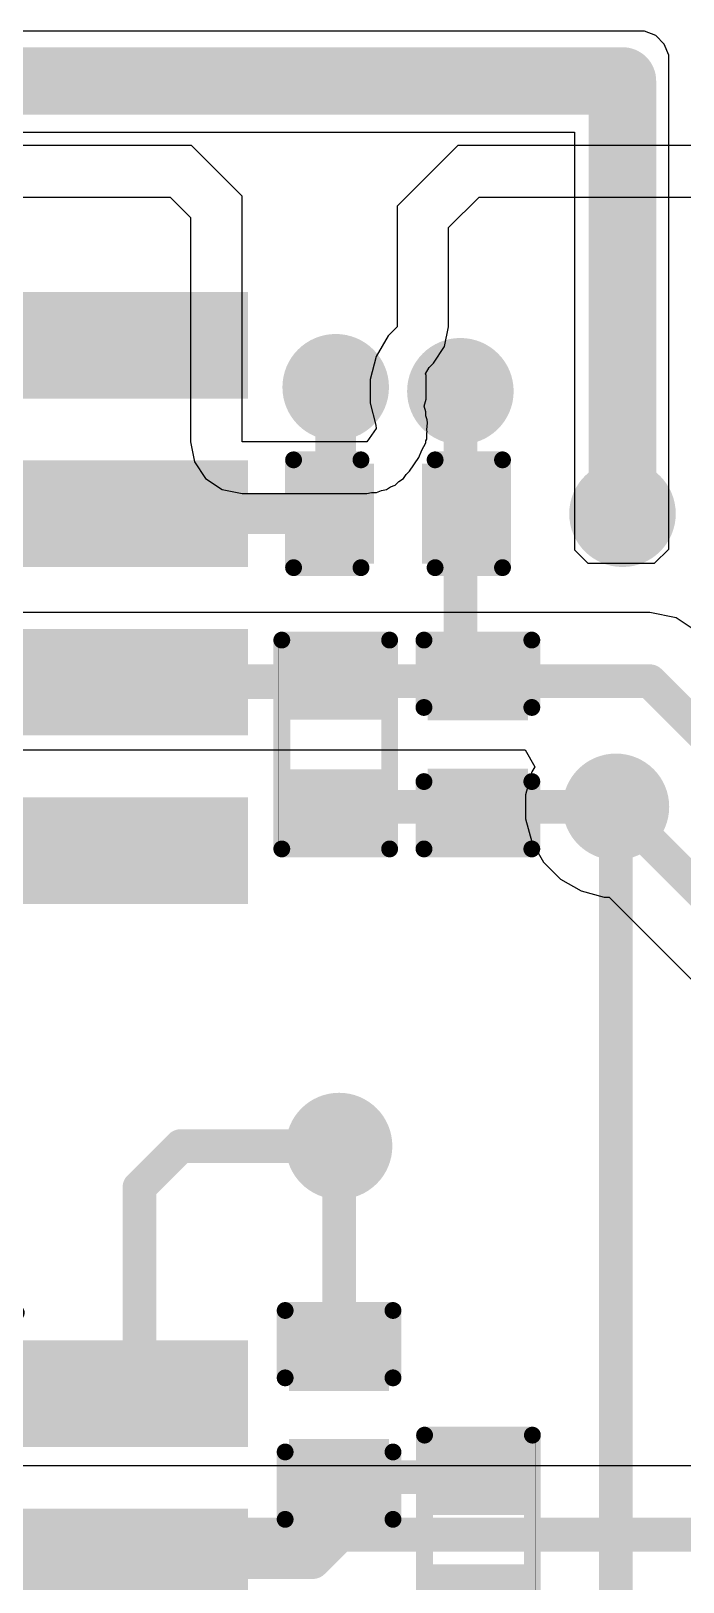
# Model space of a CAD drawing. Header units: millimetres. Extents: x -1.53 to 7.44, y -0.61 to 4.57.
# Drawn here: x 3.3224 to 3.5159, y 3.0316 to 3.492 of the extents above; entities that cross this region are included whole.
import ezdxf

# ---------------------------------------------------------------- set-up
doc = ezdxf.new("R2010")
doc.units = ezdxf.units.MM
doc.header["$MEASUREMENT"] = 0
for name, color, linetype in [('BottomLayer', 5, 'Continuous'), ('BottomSolder', 6, 'Continuous'), ('TopLayer', 1, 'Continuous'), ('TopOverlay', 2, 'Continuous'), ('TopPaste', 8, 'Continuous'), ('TopSolder', 216, 'Continuous'), ('ViaHoleLayer', 16, 'Continuous')]:
    doc.layers.add(name, color=color, linetype=linetype)

# ---------------------------------------------------------------- blocks, each defined once
blk = doc.blocks.new('SOIC_8_0_154___3_90___W______7')
at = {"layer": 'TopLayer'}
for points in [[(-0.136811, 0.063189), (-0.136811, 0.086811), (-0.0757874, 0.086811), (-0.0757874, 0.063189)], [(0.0757874, 0.063189), (0.0757874, 0.086811), (0.136811, 0.086811), (0.136811, 0.063189)], [(-0.136811, 0.013189), (-0.136811, 0.036811), (-0.0757874, 0.036811), (-0.0757874, 0.013189)], [(0.0757874, 0.013189), (0.0757874, 0.036811), (0.136811, 0.036811), (0.136811, 0.013189)], [(-0.136811, -0.036811), (-0.136811, -0.013189), (-0.0757874, -0.013189), (-0.0757874, -0.036811)], [(0.0757874, -0.036811), (0.0757874, -0.013189), (0.136811, -0.013189), (0.136811, -0.036811)], [(-0.136811, -0.086811), (-0.136811, -0.063189), (-0.0757874, -0.063189), (-0.0757874, -0.086811)], [(0.0757874, -0.086811), (0.0757874, -0.063189), (0.136811, -0.063189), (0.136811, -0.086811)]]:
    blk.add_hatch(color=1, dxfattribs=at).paths.add_polyline_path(points)
at = {"layer": 'TopOverlay'}
blk.add_hatch(color=2, dxfattribs=at).paths.add_polyline_path([(-0.0723701, 0.0639998), (-0.0583701, 0.0639998), (-0.0583701, 0.0869998), (-0.0723701, 0.0869998)])
at = {"layer": 'TopPaste'}
for points in [[(-0.136811, 0.063189), (-0.136811, 0.086811), (-0.0757874, 0.086811), (-0.0757874, 0.063189)], [(0.0757874, 0.063189), (0.0757874, 0.086811), (0.136811, 0.086811), (0.136811, 0.063189)], [(-0.136811, 0.013189), (-0.136811, 0.036811), (-0.0757874, 0.036811), (-0.0757874, 0.013189)], [(0.0757874, 0.013189), (0.0757874, 0.036811), (0.136811, 0.036811), (0.136811, 0.013189)], [(-0.136811, -0.036811), (-0.136811, -0.013189), (-0.0757874, -0.013189), (-0.0757874, -0.036811)], [(0.0757874, -0.036811), (0.0757874, -0.013189), (0.136811, -0.013189), (0.136811, -0.036811)], [(-0.136811, -0.086811), (-0.136811, -0.063189), (-0.0757874, -0.063189), (-0.0757874, -0.086811)], [(0.0757874, -0.086811), (0.0757874, -0.063189), (0.136811, -0.063189), (0.136811, -0.086811)]]:
    blk.add_hatch(color=8, dxfattribs=at).paths.add_polyline_path(points)
at = {"layer": 'TopSolder'}
for points in [[(-0.140811, 0.059189), (-0.140811, 0.090811), (-0.0717874, 0.090811), (-0.0717874, 0.059189)], [(0.0717874, 0.059189), (0.0717874, 0.090811), (0.140811, 0.090811), (0.140811, 0.059189)], [(-0.140811, 0.009189), (-0.140811, 0.040811), (-0.0717874, 0.040811), (-0.0717874, 0.009189)], [(0.0717874, 0.009189), (0.0717874, 0.040811), (0.140811, 0.040811), (0.140811, 0.009189)], [(-0.140811, -0.040811), (-0.140811, -0.009189), (-0.0717874, -0.009189), (-0.0717874, -0.040811)], [(0.0717874, -0.040811), (0.0717874, -0.009189), (0.140811, -0.009189), (0.140811, -0.040811)], [(-0.140811, -0.090811), (-0.140811, -0.059189), (-0.0717874, -0.059189), (-0.0717874, -0.090811)], [(0.0717874, -0.090811), (0.0717874, -0.059189), (0.140811, -0.059189), (0.140811, -0.090811)]]:
    blk.add_hatch(color=216, dxfattribs=at).paths.add_polyline_path(points)
at = {"layer": 'TopOverlay', "const_width": 0.005}
for points in [[(0.071, 0.099), (-0.072, 0.099)], [(-0.1443701, 0.076), (-0.1493701, 0.081)], [(-0.1493701, 0.081), (-0.1493701, 0.071)], [(-0.1443701, 0.076), (-0.1493701, 0.071)], [(0.071, -0.099), (-0.072, -0.099)]]:
    blk.add_lwpolyline(points, dxfattribs=at)
at = {"layer": 'TopOverlay', "const_width": 0.0025}
for points in [[(-0.07325, 0.099, 1), (-0.07075, 0.099, 1)], [(0.06975, 0.099, 1), (0.07225, 0.099, 1)], [(-0.1506201, 0.081, 1), (-0.1481201, 0.081, 1)], [(-0.1506201, 0.081, 1), (-0.1481201, 0.081, 1)], [(-0.1456201, 0.076, 1), (-0.1431201, 0.076, 1)], [(-0.1456201, 0.076, 1), (-0.1431201, 0.076, 1)], [(-0.1506201, 0.071, 1), (-0.1481201, 0.071, 1)], [(-0.1506201, 0.071, 1), (-0.1481201, 0.071, 1)], [(-0.07325, -0.099, 1), (-0.07075, -0.099, 1)], [(0.06975, -0.099, 1), (0.07225, -0.099, 1)]]:
    blk.add_lwpolyline(points, format="xyb", close=True, dxfattribs=at)
blk = doc.blocks.new('SOIC_8_0_154___3_90___W______8')
at = {"layer": 'TopLayer'}
for points in [[(-0.136811, 0.063189), (-0.136811, 0.086811), (-0.0757874, 0.086811), (-0.0757874, 0.063189)], [(0.0757874, 0.063189), (0.0757874, 0.086811), (0.136811, 0.086811), (0.136811, 0.063189)], [(-0.136811, 0.013189), (-0.136811, 0.036811), (-0.0757874, 0.036811), (-0.0757874, 0.013189)], [(0.0757874, 0.013189), (0.0757874, 0.036811), (0.136811, 0.036811), (0.136811, 0.013189)], [(-0.136811, -0.036811), (-0.136811, -0.013189), (-0.0757874, -0.013189), (-0.0757874, -0.036811)], [(0.0757874, -0.036811), (0.0757874, -0.013189), (0.136811, -0.013189), (0.136811, -0.036811)], [(-0.136811, -0.086811), (-0.136811, -0.063189), (-0.0757874, -0.063189), (-0.0757874, -0.086811)], [(0.0757874, -0.086811), (0.0757874, -0.063189), (0.136811, -0.063189), (0.136811, -0.086811)]]:
    blk.add_hatch(color=1, dxfattribs=at).paths.add_polyline_path(points)
at = {"layer": 'TopOverlay'}
blk.add_hatch(color=2, dxfattribs=at).paths.add_polyline_path([(-0.0723701, 0.064), (-0.0583701, 0.064), (-0.0583701, 0.087), (-0.0723701, 0.087)])
at = {"layer": 'TopPaste'}
for points in [[(-0.136811, 0.063189), (-0.136811, 0.086811), (-0.0757874, 0.086811), (-0.0757874, 0.063189)], [(0.0757874, 0.063189), (0.0757874, 0.086811), (0.136811, 0.086811), (0.136811, 0.063189)], [(-0.136811, 0.013189), (-0.136811, 0.036811), (-0.0757874, 0.036811), (-0.0757874, 0.013189)], [(0.0757874, 0.013189), (0.0757874, 0.036811), (0.136811, 0.036811), (0.136811, 0.013189)], [(-0.136811, -0.036811), (-0.136811, -0.013189), (-0.0757874, -0.013189), (-0.0757874, -0.036811)], [(0.0757874, -0.036811), (0.0757874, -0.013189), (0.136811, -0.013189), (0.136811, -0.036811)], [(-0.136811, -0.086811), (-0.136811, -0.063189), (-0.0757874, -0.063189), (-0.0757874, -0.086811)], [(0.0757874, -0.086811), (0.0757874, -0.063189), (0.136811, -0.063189), (0.136811, -0.086811)]]:
    blk.add_hatch(color=8, dxfattribs=at).paths.add_polyline_path(points)
at = {"layer": 'TopSolder'}
for points in [[(-0.140811, 0.059189), (-0.140811, 0.090811), (-0.0717874, 0.090811), (-0.0717874, 0.059189)], [(0.0717874, 0.059189), (0.0717874, 0.090811), (0.140811, 0.090811), (0.140811, 0.059189)], [(-0.140811, 0.009189), (-0.140811, 0.040811), (-0.0717874, 0.040811), (-0.0717874, 0.009189)], [(0.0717874, 0.009189), (0.0717874, 0.040811), (0.140811, 0.040811), (0.140811, 0.009189)], [(-0.140811, -0.040811), (-0.140811, -0.009189), (-0.0717874, -0.009189), (-0.0717874, -0.040811)], [(0.0717874, -0.040811), (0.0717874, -0.009189), (0.140811, -0.009189), (0.140811, -0.040811)], [(-0.140811, -0.090811), (-0.140811, -0.059189), (-0.0717874, -0.059189), (-0.0717874, -0.090811)], [(0.0717874, -0.090811), (0.0717874, -0.059189), (0.140811, -0.059189), (0.140811, -0.090811)]]:
    blk.add_hatch(color=216, dxfattribs=at).paths.add_polyline_path(points)
at = {"layer": 'TopOverlay', "const_width": 0.005}
for points in [[(-0.072, 0.099), (0.071, 0.099)], [(-0.1493701, 0.081), (-0.1443701, 0.076)], [(-0.1493701, 0.071), (-0.1493701, 0.081)], [(-0.1493701, 0.071), (-0.1443701, 0.076)], [(-0.072, -0.099), (0.071, -0.099)]]:
    blk.add_lwpolyline(points, dxfattribs=at)
at = {"layer": 'TopOverlay', "const_width": 0.0025}
for points in [[(-0.07325, 0.099, 1), (-0.07075, 0.099, 1)], [(0.06975, 0.099, 1), (0.07225, 0.099, 1)], [(-0.1506201, 0.081, 1), (-0.1481201, 0.081, 1)], [(-0.1506201, 0.081, 1), (-0.1481201, 0.081, 1)], [(-0.1456201, 0.076, 1), (-0.1431201, 0.076, 1)], [(-0.1456201, 0.076, 1), (-0.1431201, 0.076, 1)], [(-0.1506201, 0.071, 1), (-0.1481201, 0.071, 1)], [(-0.1506201, 0.071, 1), (-0.1481201, 0.071, 1)], [(-0.07325, -0.099, 1), (-0.07075, -0.099, 1)], [(0.06975, -0.099, 1), (0.07225, -0.099, 1)]]:
    blk.add_lwpolyline(points, format="xyb", close=True, dxfattribs=at)
blk = doc.blocks.new('R___0402_23')
at = {"layer": 'TopLayer'}
for points in [[(-0.0275, -0.0125), (-0.0275, 0.0125), (-0.0095, 0.0125), (-0.0095, -0.0125)], [(0.0095, -0.0125), (0.0095, 0.0125), (0.0275, 0.0125), (0.0275, -0.0125)]]:
    blk.add_hatch(color=1, dxfattribs=at).paths.add_polyline_path(points)
at = {"layer": 'TopPaste'}
for points in [[(-0.0275, -0.0125), (-0.0275, 0.0125), (-0.0095, 0.0125), (-0.0095, -0.0125)], [(0.0095, -0.0125), (0.0095, 0.0125), (0.0275, 0.0125), (0.0275, -0.0125)]]:
    blk.add_hatch(color=8, dxfattribs=at).paths.add_polyline_path(points)
at = {"layer": 'TopSolder'}
for points in [[(-0.0296654, -0.0146654), (-0.0296654, 0.0146654), (-0.0073346, 0.0146654), (-0.0073346, -0.0146654)], [(0.0073346, -0.0146654), (0.0073346, 0.0146654), (0.0296654, 0.0146654), (0.0296654, -0.0146654)]]:
    blk.add_hatch(color=216, dxfattribs=at).paths.add_polyline_path(points)
at = {"layer": 'TopOverlay'}
for points, const_width in [([(-0.031, 0.016), (0.031, 0.016)], 0.005), ([(-0.031, 0.016), (-0.031, -0.016)], 0.005), ([(0.031, 0.016), (0.031, -0.016)], 0.005), ([(-0.031, -0.016), (0.031, -0.016)], 0.005), ([(-0.032, -0.017), (0.032, -0.017)], 0.000127)]:
    blk.add_lwpolyline(points, dxfattribs=dict(at, const_width=const_width))
for points, const_width in [([(-0.03225, 0.016, 1), (-0.02975, 0.016, 1)], 0.0025), ([(-0.03225, 0.016, 1), (-0.02975, 0.016, 1)], 0.0025), ([(0.02975, 0.016, 1), (0.03225, 0.016, 1)], 0.0025), ([(0.02975, 0.016, 1), (0.03225, 0.016, 1)], 0.0025), ([(-0.03225, -0.016, 1), (-0.02975, -0.016, 1)], 0.0025), ([(-0.03225, -0.016, 1), (-0.02975, -0.016, 1)], 0.0025), ([(0.02975, -0.016, 1), (0.03225, -0.016, 1)], 0.0025), ([(0.02975, -0.016, 1), (0.03225, -0.016, 1)], 0.0025), ([(-0.0320317, -0.017, 1), (-0.0319683, -0.017, 1)], 6.35e-05), ([(0.0319683, -0.017, 1), (0.0320317, -0.017, 1)], 6.35e-05)]:
    blk.add_lwpolyline(points, format="xyb", close=True, dxfattribs=dict(at, const_width=const_width))
blk = doc.blocks.new('R___0402_27')
at = {"layer": 'TopLayer'}
for points in [[(-0.0275, -0.0125), (-0.0275, 0.0125), (-0.0095, 0.0125), (-0.0095, -0.0125)], [(0.0095, -0.0125), (0.0095, 0.0125), (0.0275, 0.0125), (0.0275, -0.0125)]]:
    blk.add_hatch(color=1, dxfattribs=at).paths.add_polyline_path(points)
at = {"layer": 'TopPaste'}
for points in [[(-0.0275, -0.0125), (-0.0275, 0.0125), (-0.0095, 0.0125), (-0.0095, -0.0125)], [(0.0095, -0.0125), (0.0095, 0.0125), (0.0275, 0.0125), (0.0275, -0.0125)]]:
    blk.add_hatch(color=8, dxfattribs=at).paths.add_polyline_path(points)
at = {"layer": 'TopSolder'}
for points in [[(-0.0296654, -0.0146654), (-0.0296654, 0.0146654), (-0.0073346, 0.0146654), (-0.0073346, -0.0146654)], [(0.0073346, -0.0146654), (0.0073346, 0.0146654), (0.0296654, 0.0146654), (0.0296654, -0.0146654)]]:
    blk.add_hatch(color=216, dxfattribs=at).paths.add_polyline_path(points)
at = {"layer": 'TopOverlay'}
for points, const_width in [([(0.031, 0.016), (-0.031, 0.016)], 0.005), ([(-0.031, -0.016), (-0.031, 0.016)], 0.005), ([(0.031, -0.016), (0.031, 0.016)], 0.005), ([(0.031, -0.016), (-0.031, -0.016)], 0.005), ([(0.032, -0.017), (-0.032, -0.017)], 0.000127)]:
    blk.add_lwpolyline(points, dxfattribs=dict(at, const_width=const_width))
for points, const_width in [([(-0.03225, 0.016, 1), (-0.02975, 0.016, 1)], 0.0025), ([(-0.03225, 0.016, 1), (-0.02975, 0.016, 1)], 0.0025), ([(0.02975, 0.016, 1), (0.03225, 0.016, 1)], 0.0025), ([(0.02975, 0.016, 1), (0.03225, 0.016, 1)], 0.0025), ([(-0.03225, -0.016, 1), (-0.02975, -0.016, 1)], 0.0025), ([(-0.03225, -0.016, 1), (-0.02975, -0.016, 1)], 0.0025), ([(0.02975, -0.016, 1), (0.03225, -0.016, 1)], 0.0025), ([(0.02975, -0.016, 1), (0.03225, -0.016, 1)], 0.0025), ([(-0.0320317, -0.017, 1), (-0.0319683, -0.017, 1)], 6.35e-05), ([(0.0319683, -0.017, 1), (0.0320317, -0.017, 1)], 6.35e-05)]:
    blk.add_lwpolyline(points, format="xyb", close=True, dxfattribs=dict(at, const_width=const_width))
blk = doc.blocks.new('C___0402_51')
at = {"layer": 'TopLayer'}
for points in [[(-0.0275, -0.0125), (-0.0275, 0.0125), (-0.0095, 0.0125), (-0.0095, -0.0125)], [(0.0095, -0.0125), (0.0095, 0.0125), (0.0275, 0.0125), (0.0275, -0.0125)]]:
    blk.add_hatch(color=1, dxfattribs=at).paths.add_polyline_path(points)
at = {"layer": 'TopPaste'}
for points in [[(-0.0275, -0.0125), (-0.0275, 0.0125), (-0.0095, 0.0125), (-0.0095, -0.0125)], [(0.0095, -0.0125), (0.0095, 0.0125), (0.0275, 0.0125), (0.0275, -0.0125)]]:
    blk.add_hatch(color=8, dxfattribs=at).paths.add_polyline_path(points)
at = {"layer": 'TopSolder'}
for points in [[(-0.0298622, -0.0148622), (-0.0298622, 0.0148622), (-0.0071378, 0.0148622), (-0.0071378, -0.0148622)], [(0.0071378, -0.0148622), (0.0071378, 0.0148622), (0.0298622, 0.0148622), (0.0298622, -0.0148622)]]:
    blk.add_hatch(color=216, dxfattribs=at).paths.add_polyline_path(points)
at = {"layer": 'TopOverlay', "const_width": 0.005}
for points in [[(-0.031, -0.016), (-0.031, 0.016)], [(-0.011, 0.016), (-0.031, 0.016)], [(0.031, 0.016), (0.011, 0.016)], [(0.031, -0.016), (0.031, 0.016)], [(-0.011, -0.016), (-0.031, -0.016)], [(0.031, -0.016), (0.011, -0.016)]]:
    blk.add_lwpolyline(points, dxfattribs=at)
at = {"layer": 'TopOverlay', "const_width": 0.0025}
for points in [[(-0.03225, 0.016, 1), (-0.02975, 0.016, 1)], [(-0.03225, 0.016, 1), (-0.02975, 0.016, 1)], [(-0.01225, 0.016, 1), (-0.00975, 0.016, 1)], [(0.00975, 0.016, 1), (0.01225, 0.016, 1)], [(0.02975, 0.016, 1), (0.03225, 0.016, 1)], [(0.02975, 0.016, 1), (0.03225, 0.016, 1)], [(-0.03225, -0.016, 1), (-0.02975, -0.016, 1)], [(-0.03225, -0.016, 1), (-0.02975, -0.016, 1)], [(-0.01225, -0.016, 1), (-0.00975, -0.016, 1)], [(0.00975, -0.016, 1), (0.01225, -0.016, 1)], [(0.02975, -0.016, 1), (0.03225, -0.016, 1)], [(0.02975, -0.016, 1), (0.03225, -0.016, 1)]]:
    blk.add_lwpolyline(points, format="xyb", close=True, dxfattribs=at)
blk = doc.blocks.new('C___0402_53')
at = {"layer": 'TopLayer'}
for points in [[(-0.0275, -0.0125), (-0.0275, 0.0125), (-0.0095, 0.0125), (-0.0095, -0.0125)], [(0.0095, -0.0125), (0.0095, 0.0125), (0.0275, 0.0125), (0.0275, -0.0125)]]:
    blk.add_hatch(color=1, dxfattribs=at).paths.add_polyline_path(points)
at = {"layer": 'TopPaste'}
for points in [[(-0.0275, -0.0125), (-0.0275, 0.0125), (-0.0095, 0.0125), (-0.0095, -0.0125)], [(0.0095, -0.0125), (0.0095, 0.0125), (0.0275, 0.0125), (0.0275, -0.0125)]]:
    blk.add_hatch(color=8, dxfattribs=at).paths.add_polyline_path(points)
at = {"layer": 'TopSolder'}
for points in [[(-0.0298622, -0.0148622), (-0.0298622, 0.0148622), (-0.0071378, 0.0148622), (-0.0071378, -0.0148622)], [(0.0071378, -0.0148622), (0.0071378, 0.0148622), (0.0298622, 0.0148622), (0.0298622, -0.0148622)]]:
    blk.add_hatch(color=216, dxfattribs=at).paths.add_polyline_path(points)
at = {"layer": 'TopOverlay', "const_width": 0.005}
for points in [[(-0.031, -0.016), (-0.031, 0.016)], [(-0.011, 0.016), (-0.031, 0.016)], [(0.031, 0.016), (0.011, 0.016)], [(0.031, -0.016), (0.031, 0.016)], [(-0.011, -0.016), (-0.031, -0.016)], [(0.031, -0.016), (0.011, -0.016)]]:
    blk.add_lwpolyline(points, dxfattribs=at)
at = {"layer": 'TopOverlay', "const_width": 0.0025}
for points in [[(-0.03225, 0.016, 1), (-0.02975, 0.016, 1)], [(-0.03225, 0.016, 1), (-0.02975, 0.016, 1)], [(-0.01225, 0.016, 1), (-0.00975, 0.016, 1)], [(0.00975, 0.016, 1), (0.01225, 0.016, 1)], [(0.02975, 0.016, 1), (0.03225, 0.016, 1)], [(0.02975, 0.016, 1), (0.03225, 0.016, 1)], [(-0.03225, -0.016, 1), (-0.02975, -0.016, 1)], [(-0.03225, -0.016, 1), (-0.02975, -0.016, 1)], [(-0.01225, -0.016, 1), (-0.00975, -0.016, 1)], [(0.00975, -0.016, 1), (0.01225, -0.016, 1)], [(0.02975, -0.016, 1), (0.03225, -0.016, 1)], [(0.02975, -0.016, 1), (0.03225, -0.016, 1)]]:
    blk.add_lwpolyline(points, format="xyb", close=True, dxfattribs=at)
blk = doc.blocks.new('C___0402_54')
at = {"layer": 'TopLayer'}
for points in [[(-0.0275, -0.0125), (-0.0275, 0.0125), (-0.0095, 0.0125), (-0.0095, -0.0125)], [(0.0095, -0.0125), (0.0095, 0.0125), (0.0275, 0.0125), (0.0275, -0.0125)]]:
    blk.add_hatch(color=1, dxfattribs=at).paths.add_polyline_path(points)
at = {"layer": 'TopPaste'}
for points in [[(-0.0275, -0.0125), (-0.0275, 0.0125), (-0.0095, 0.0125), (-0.0095, -0.0125)], [(0.0095, -0.0125), (0.0095, 0.0125), (0.0275, 0.0125), (0.0275, -0.0125)]]:
    blk.add_hatch(color=8, dxfattribs=at).paths.add_polyline_path(points)
at = {"layer": 'TopSolder'}
for points in [[(-0.0298622, -0.0148622), (-0.0298622, 0.0148622), (-0.0071378, 0.0148622), (-0.0071378, -0.0148622)], [(0.0071378, -0.0148622), (0.0071378, 0.0148622), (0.0298622, 0.0148622), (0.0298622, -0.0148622)]]:
    blk.add_hatch(color=216, dxfattribs=at).paths.add_polyline_path(points)
at = {"layer": 'TopOverlay', "const_width": 0.005}
for points in [[(-0.031, -0.016), (-0.031, 0.016)], [(-0.031, 0.016), (-0.011, 0.016)], [(0.011, 0.016), (0.031, 0.016)], [(0.031, -0.016), (0.031, 0.016)], [(-0.031, -0.016), (-0.011, -0.016)], [(0.011, -0.016), (0.031, -0.016)]]:
    blk.add_lwpolyline(points, dxfattribs=at)
at = {"layer": 'TopOverlay', "const_width": 0.0025}
for points in [[(-0.03225, 0.016, 1), (-0.02975, 0.016, 1)], [(-0.03225, 0.016, 1), (-0.02975, 0.016, 1)], [(-0.01225, 0.016, 1), (-0.00975, 0.016, 1)], [(0.00975, 0.016, 1), (0.01225, 0.016, 1)], [(0.02975, 0.016, 1), (0.03225, 0.016, 1)], [(0.02975, 0.016, 1), (0.03225, 0.016, 1)], [(-0.03225, -0.016, 1), (-0.02975, -0.016, 1)], [(-0.03225, -0.016, 1), (-0.02975, -0.016, 1)], [(-0.01225, -0.016, 1), (-0.00975, -0.016, 1)], [(0.00975, -0.016, 1), (0.01225, -0.016, 1)], [(0.02975, -0.016, 1), (0.03225, -0.016, 1)], [(0.02975, -0.016, 1), (0.03225, -0.016, 1)]]:
    blk.add_lwpolyline(points, format="xyb", close=True, dxfattribs=at)

msp = doc.modelspace()

# ---------------------------------------------------------------- hatches: boundary and pattern name
at = {"layer": 'BottomLayer'}
h = msp.add_hatch(color=5, dxfattribs=at)
edge = h.paths.add_edge_path()
edge.add_arc((3.412804, 3.3862563), 0.011811, 0, 360)
h = msp.add_hatch(color=5, dxfattribs=at)
edge = h.paths.add_edge_path()
edge.add_arc((3.449804, 3.3850673), 0.011811, 0, 360)
h = msp.add_hatch(color=5, dxfattribs=at)
edge = h.paths.add_edge_path()
edge.add_arc((3.4979115, 3.3486995), 0.011811, 0, 360)
h = msp.add_hatch(color=5, dxfattribs=at)
edge = h.paths.add_edge_path()
edge.add_arc((3.4959625, 3.2616995), 0.011811, 0, 360)
h = msp.add_hatch(color=5, dxfattribs=at)
edge = h.paths.add_edge_path()
edge.add_arc((3.413804, 3.161), 0.011811, 0, 360)
at = {"layer": 'BottomSolder'}
h = msp.add_hatch(color=6, dxfattribs=at)
edge = h.paths.add_edge_path()
edge.add_arc((3.412804, 3.3862563), 0.015811, 0, 360)
h = msp.add_hatch(color=6, dxfattribs=at)
edge = h.paths.add_edge_path()
edge.add_arc((3.449804, 3.3850673), 0.015811, 0, 360)
h = msp.add_hatch(color=6, dxfattribs=at)
edge = h.paths.add_edge_path()
edge.add_arc((3.4979115, 3.3486995), 0.015811, 0, 360)
h = msp.add_hatch(color=6, dxfattribs=at)
edge = h.paths.add_edge_path()
edge.add_arc((3.4959625, 3.2616995), 0.015811, 0, 360)
h = msp.add_hatch(color=6, dxfattribs=at)
edge = h.paths.add_edge_path()
edge.add_arc((3.413804, 3.161), 0.015811, 0, 360)
at = {"layer": 'TopLayer'}
h = msp.add_hatch(color=1, dxfattribs=at)
edge = h.paths.add_edge_path()
edge.add_arc((3.412804, 3.3862563), 0.011811, 0, 360)
h = msp.add_hatch(color=1, dxfattribs=at)
edge = h.paths.add_edge_path()
edge.add_arc((3.449804, 3.3850673), 0.011811, 0, 360)
h = msp.add_hatch(color=1, dxfattribs=at)
edge = h.paths.add_edge_path()
edge.add_arc((3.4979115, 3.3486995), 0.011811, 0, 360)
h = msp.add_hatch(color=1, dxfattribs=at)
edge = h.paths.add_edge_path()
edge.add_arc((3.4959625, 3.2616995), 0.011811, 0, 360)
h = msp.add_hatch(color=1, dxfattribs=at)
edge = h.paths.add_edge_path()
edge.add_arc((3.413804, 3.161), 0.011811, 0, 360)
at = {"layer": 'TopSolder'}
h = msp.add_hatch(color=216, dxfattribs=at)
edge = h.paths.add_edge_path()
edge.add_arc((3.412804, 3.3862563), 0.015811, 0, 360)
h = msp.add_hatch(color=216, dxfattribs=at)
edge = h.paths.add_edge_path()
edge.add_arc((3.449804, 3.3850673), 0.015811, 0, 360)
h = msp.add_hatch(color=216, dxfattribs=at)
edge = h.paths.add_edge_path()
edge.add_arc((3.4979115, 3.3486995), 0.015811, 0, 360)
h = msp.add_hatch(color=216, dxfattribs=at)
edge = h.paths.add_edge_path()
edge.add_arc((3.4959625, 3.2616995), 0.015811, 0, 360)
h = msp.add_hatch(color=216, dxfattribs=at)
edge = h.paths.add_edge_path()
edge.add_arc((3.413804, 3.161), 0.015811, 0, 360)
at = {"layer": 'ViaHoleLayer'}
h = msp.add_hatch(color=16, dxfattribs=at)
edge = h.paths.add_edge_path()
edge.add_arc((3.412804, 3.3862563), 0.0059055, 0, 360)
h = msp.add_hatch(color=16, dxfattribs=at)
edge = h.paths.add_edge_path()
edge.add_arc((3.449804, 3.3850673), 0.0059055, 0, 360)
h = msp.add_hatch(color=16, dxfattribs=at)
edge = h.paths.add_edge_path()
edge.add_arc((3.4979115, 3.3486995), 0.0059055, 0, 360)
h = msp.add_hatch(color=16, dxfattribs=at)
edge = h.paths.add_edge_path()
edge.add_arc((3.4959625, 3.2616995), 0.0059055, 0, 360)
h = msp.add_hatch(color=16, dxfattribs=at)
edge = h.paths.add_edge_path()
edge.add_arc((3.413804, 3.161), 0.0059055, 0, 360)

# ---------------------------------------------------------------- linework, layer by layer
at = {"layer": 'BottomLayer'}
for p, q in [((3.37, 3.458), (2.897, 3.458)), ((3.385, 3.443), (3.37, 3.458)), ((3.449, 3.458), (3.431, 3.44)), ((3.939, 3.458), (3.449, 3.458)), ((2.903335, 3.4427061), (3.3636651, 3.4427061)), ((3.3636651, 3.4427061), (3.3697061, 3.4366651)), ((3.385, 3.37), (3.385, 3.443)), ((3.431, 3.44), (3.431, 3.4041799)), ((3.4462939, 3.433665), (3.4553349, 3.4427061)), ((3.4553349, 3.4427061), (3.9326651, 3.4427061)), ((3.3697061, 3.4366651), (3.3697061, 3.37)), ((3.4462939, 3.4041799), (3.4462939, 3.433665)), ((3.431, 3.4041799), (3.4283498, 3.4015297)), ((3.4451297, 3.3983272), (3.4462939, 3.4041799)), ((3.4283498, 3.4015297), (3.4248201, 3.395416)), ((3.4418144, 3.3933655), (3.4451297, 3.3983272)), ((3.4248201, 3.395416), (3.422993, 3.388597)), ((3.4405879, 3.392139), (3.4418144, 3.3933655)), ((3.422993, 3.388597), (3.422993, 3.3815376)), ((3.4394928, 3.3902421), (3.4405879, 3.392139)), ((3.439615, 3.389786), (3.4394928, 3.3902421)), ((3.439615, 3.3827266), (3.439615, 3.389786)), ((3.422993, 3.3815376), (3.4247447, 3.375)), ((3.4390614, 3.3806605), (3.439615, 3.3827266)), ((3.4395175, 3.3789583), (3.4390614, 3.3806605)), ((3.4247447, 3.375), (3.4248449, 3.3740471)), ((3.4395965, 3.3777528), (3.4395175, 3.3789583)), ((3.4398663, 3.3768842), (3.4395965, 3.3777528)), ((3.4398795, 3.3768511), (3.4398663, 3.3768842)), ((3.4398679, 3.3736105), (3.4400549, 3.3756464)), ((3.4398794, 3.3768419), (3.4398795, 3.3768511)), ((3.4399547, 3.3765994), (3.4398794, 3.3768419)), ((3.4400549, 3.3756464), (3.4399547, 3.3765994)), ((3.4248449, 3.3740471), (3.4220701, 3.37)), ((3.4395092, 3.3697041), (3.4395656, 3.3703178)), ((3.4395656, 3.3703178), (3.4398081, 3.3708841)), ((3.4398081, 3.3708841), (3.4398308, 3.372777)), ((3.4398308, 3.372777), (3.4399077, 3.3730037)), ((3.4399077, 3.3730037), (3.4398679, 3.3736105)), ((3.3697061, 3.37), (3.3708703, 3.3641473)), ((3.4220701, 3.37), (3.385, 3.37)), ((3.4374587, 3.3653987), (3.4383981, 3.3675921)), ((3.4383981, 3.3675921), (3.4395092, 3.3697041)), ((3.3708703, 3.3641473), (3.3741856, 3.3591856)), ((3.433671, 3.3603626), (3.4346839, 3.3613516)), ((3.4346839, 3.3613516), (3.4374587, 3.3653987)), ((3.3741856, 3.3591856), (3.3791473, 3.3558703)), ((3.4279228, 3.3558703), (3.4291, 3.3566569)), ((3.4291, 3.3566569), (3.4304142, 3.3571829)), ((3.4304142, 3.3571829), (3.4315568, 3.3582984)), ((3.4315568, 3.3582984), (3.4328845, 3.3591856)), ((3.4328845, 3.3591856), (3.433671, 3.3603626)), ((3.3791473, 3.3558703), (3.385, 3.3547061)), ((3.385, 3.3547061), (3.4220701, 3.3547061)), ((3.4220701, 3.3547061), (3.4234588, 3.3549823)), ((3.4234588, 3.3549823), (3.4248741, 3.3549654)), ((3.4248741, 3.3549654), (3.4263564, 3.3555587)), ((3.4263564, 3.3555587), (3.4279228, 3.3558703)), ((3.506, 3.3193918), (2.9821326, 3.3193918)), ((3.5138036, 3.3178396), (3.506, 3.3193918)), ((3.5204192, 3.3134192), (3.5138036, 3.3178396)), ((2.9905792, 3.2786082), (3.4689924, 3.2786082)), ((3.4689924, 3.2786082), (3.4718792, 3.2736082)), ((3.4718792, 3.2736082), (3.4709786, 3.2720482)), ((3.4709786, 3.2720482), (3.4691515, 3.2652292)), ((3.4691515, 3.2652292), (3.4691515, 3.2581698)), ((3.4691515, 3.2581698), (3.4709786, 3.2513508)), ((3.4709786, 3.2513508), (3.4745083, 3.2452371)), ((3.4745083, 3.2452371), (3.4795001, 3.2402453)), ((3.4795001, 3.2402453), (3.4856138, 3.2367156)), ((3.4856138, 3.2367156), (3.4924328, 3.2348885)), ((3.4924328, 3.2348885), (3.4939351, 3.2348885)), ((3.4939351, 3.2348885), (3.6442428, 3.0845808)), ((4.8973587, 3.0660331), (3.0468053, 3.0660331))]:
    msp.add_line(p, q, dxfattribs=at)
at = {"layer": 'BottomLayer', "const_width": 0.01}
for points in [[(2.9821326, 3.299), (3.506, 3.299)], [(3.506, 3.299), (3.679, 3.126)], [(3.4959625, 3.2616995), (3.658662, 3.099)], [(3.0383587, 3.0456413), (4.8973587, 3.0456413)]]:
    msp.add_lwpolyline(points, dxfattribs=at)
at = {"layer": 'BottomLayer', "const_width": 0.005}
for points in [[(3.5035, 3.299, 1), (3.5085, 3.299, 1)], [(3.5035, 3.299, 1), (3.5085, 3.299, 1)], [(3.4934625, 3.2616995, 1), (3.4984625, 3.2616995, 1)]]:
    msp.add_lwpolyline(points, format="xyb", close=True, dxfattribs=at)
at = {"layer": 'TopLayer'}
for p, q in [((3.50266, 3.492), (3.01766, 3.492)), ((3.5044502, 3.492), (3.50266, 3.492)), ((3.50266, 3.492), (3.50266, 3.492)), ((3.507758, 3.4906298), (3.5044502, 3.492)), ((3.5102898, 3.488098), (3.507758, 3.4906298)), ((3.51166, 3.4847902), (3.5102898, 3.488098)), ((3.5116599, 3.3381994), (3.51166, 3.483)), ((3.51166, 3.483), (3.51166, 3.4847902)), ((3.0380352, 3.4619968), (3.48366, 3.4620032)), ((3.48366, 3.4620032), (3.48366, 3.3379999)), ((3.48366, 3.3379999), (3.4876599, 3.334)), ((3.5074604, 3.3339999), (3.5116599, 3.3381994)), ((3.4876599, 3.334), (3.5074604, 3.3339999))]:
    msp.add_line(p, q, dxfattribs=at)
for points, const_width in [([(3.0227318, 3.4771995), (3.4979115, 3.4771995)], 0.02), ([(3.4979115, 3.3486995), (3.4979115, 3.4771995)], 0.02), ([(3.412804, 3.3486995), (3.412804, 3.3862563)], 0.012), ([(3.449804, 3.3486995), (3.449804, 3.3850673)], 0.01), ([(3.357404, 3.3486995), (3.412804, 3.3486995)], 0.012), ([(3.449804, 3.3026995), (3.449804, 3.3486995)], 0.01), ([(3.449804, 3.3026995), (3.453804, 3.2986995)], 0.01), ([(3.2632403, 3.2986989), (3.3535659, 3.2986989)], 0.01), ([(3.3535659, 3.2986989), (3.3535665, 3.2986995)], 0.01), ([(3.3535665, 3.2986995), (3.412804, 3.2986995)], 0.01), ([(3.412804, 3.2986995), (3.4128047, 3.2987002)], 0.01), ([(3.453804, 3.2986995), (3.455, 3.2986995)], 0.01), ([(3.412804, 3.2616995), (3.455, 3.2616995)], 0.01), ([(3.455, 3.2616995), (3.4959625, 3.2616995)], 0.01), ([(3.4959625, 2.9163968), (3.4959625, 3.2616995)], 0.01), ([(3.3545652, 3.1487337), (3.3668315, 3.161)], 0.01), ([(3.3668315, 3.161), (3.413804, 3.161)], 0.01), ([(3.413804, 3.099689), (3.413804, 3.161)], 0.01), ([(3.3545652, 3.0875), (3.3545652, 3.1487337)], 0.01), ([(3.411538, 3.062689), (3.4130517, 3.0611753)], 0.01), ([(3.4131077, 3.062689), (3.4535309, 3.062689)], 0.01), ([(3.4130517, 3.0445469), (3.4130517, 3.0611753)], 0.01), ([(3.4060048, 3.0375), (3.4130517, 3.0445469)], 0.01), ([(3.3522992, 3.0375), (3.4060048, 3.0375)], 0.01)]:
    msp.add_lwpolyline(points, dxfattribs=dict(at, const_width=const_width))
for points, const_width in [([(3.4929115, 3.4771995, 1), (3.5029115, 3.4771995, 1)], 0.01), ([(3.4929115, 3.4771995, 1), (3.5029115, 3.4771995, 1)], 0.01), ([(3.409804, 3.3862563, 1), (3.415804, 3.3862563, 1)], 0.006), ([(3.447304, 3.3850673, 1), (3.452304, 3.3850673, 1)], 0.005), ([(3.4929115, 3.3486995, 1), (3.5029115, 3.3486995, 1)], 0.01), ([(3.354404, 3.3486995, 1), (3.360404, 3.3486995, 1)], 0.006), ([(3.409804, 3.3486995, 1), (3.415804, 3.3486995, 1)], 0.006), ([(3.409804, 3.3486995, 1), (3.415804, 3.3486995, 1)], 0.006), ([(3.447304, 3.3486995, 1), (3.452304, 3.3486995, 1)], 0.005), ([(3.447304, 3.3486995, 1), (3.452304, 3.3486995, 1)], 0.005), ([(3.447304, 3.3026995, 1), (3.452304, 3.3026995, 1)], 0.005), ([(3.447304, 3.3026995, 1), (3.452304, 3.3026995, 1)], 0.005), ([(3.3510659, 3.2986989, 1), (3.3560659, 3.2986989, 1)], 0.005), ([(3.3510659, 3.2986989, 1), (3.3560659, 3.2986989, 1)], 0.005), ([(3.3510665, 3.2986995, 1), (3.3560665, 3.2986995, 1)], 0.005), ([(3.3510665, 3.2986995, 1), (3.3560665, 3.2986995, 1)], 0.005), ([(3.410304, 3.2986995, 1), (3.415304, 3.2986995, 1)], 0.005), ([(3.410304, 3.2986995, 1), (3.415304, 3.2986995, 1)], 0.005), ([(3.4103047, 3.2987002, 1), (3.4153047, 3.2987002, 1)], 0.005), ([(3.451304, 3.2986995, 1), (3.456304, 3.2986995, 1)], 0.005), ([(3.451304, 3.2986995, 1), (3.456304, 3.2986995, 1)], 0.005), ([(3.4525, 3.2986995, 1), (3.4575, 3.2986995, 1)], 0.005), ([(3.410304, 3.2616995, 1), (3.415304, 3.2616995, 1)], 0.005), ([(3.4525, 3.2616995, 1), (3.4575, 3.2616995, 1)], 0.005), ([(3.4525, 3.2616995, 1), (3.4575, 3.2616995, 1)], 0.005), ([(3.4934625, 3.2616995, 1), (3.4984625, 3.2616995, 1)], 0.005), ([(3.4934625, 3.2616995, 1), (3.4984625, 3.2616995, 1)], 0.005), ([(3.3643315, 3.161, 1), (3.3693315, 3.161, 1)], 0.005), ([(3.3643315, 3.161, 1), (3.3693315, 3.161, 1)], 0.005), ([(3.411304, 3.161, 1), (3.416304, 3.161, 1)], 0.005), ([(3.411304, 3.161, 1), (3.416304, 3.161, 1)], 0.005), ([(3.3520652, 3.1487337, 1), (3.3570652, 3.1487337, 1)], 0.005), ([(3.3520652, 3.1487337, 1), (3.3570652, 3.1487337, 1)], 0.005), ([(3.411304, 3.099689, 1), (3.416304, 3.099689, 1)], 0.005), ([(3.3520652, 3.0875, 1), (3.3570652, 3.0875, 1)], 0.005), ([(3.409038, 3.062689, 1), (3.414038, 3.062689, 1)], 0.005), ([(3.4106077, 3.062689, 1), (3.4156077, 3.062689, 1)], 0.005), ([(3.4510309, 3.062689, 1), (3.4560309, 3.062689, 1)], 0.005), ([(3.4105517, 3.0611753, 1), (3.4155517, 3.0611753, 1)], 0.005), ([(3.4105517, 3.0611753, 1), (3.4155517, 3.0611753, 1)], 0.005), ([(3.4105517, 3.0445469, 1), (3.4155517, 3.0445469, 1)], 0.005), ([(3.4105517, 3.0445469, 1), (3.4155517, 3.0445469, 1)], 0.005), ([(3.3497992, 3.0375, 1), (3.3547992, 3.0375, 1)], 0.005), ([(3.4035048, 3.0375, 1), (3.4085048, 3.0375, 1)], 0.005), ([(3.4035048, 3.0375, 1), (3.4085048, 3.0375, 1)], 0.005)]:
    msp.add_lwpolyline(points, format="xyb", close=True, dxfattribs=dict(at, const_width=const_width))
at = {"layer": 'TopSolder', "const_width": 0.02}
for points in [[(3.0227318, 3.4771995), (3.4979115, 3.4771995)], [(3.4979115, 3.3486995), (3.4979115, 3.4771995)]]:
    msp.add_lwpolyline(points, dxfattribs=at)
at = {"layer": 'TopSolder', "const_width": 0.01}
for points in [[(3.4929115, 3.4771995, 1), (3.5029115, 3.4771995, 1)], [(3.4929115, 3.4771995, 1), (3.5029115, 3.4771995, 1)], [(3.4929115, 3.3486995, 1), (3.5029115, 3.3486995, 1)]]:
    msp.add_lwpolyline(points, format="xyb", close=True, dxfattribs=at)

# ---------------------------------------------------------------- block references
for name, p in [('SOIC_8_0_154___3_90___W______8', (3.246, 3.3236995)), ('C___0402_54', (3.431304, 3.3486995))]:
    msp.add_blockref(name, p)
for name, p, rotation in [('R___0402_27', (3.412804, 3.2801995), 270), ('C___0402_53', (3.455, 3.2801995), 270), ('SOIC_8_0_154___3_90___W______7', (3.246, 3.0125), 180), ('C___0402_51', (3.413804, 3.081189), 270), ('R___0402_23', (3.4551768, 3.044189), 90)]:
    msp.add_blockref(name, p, dxfattribs=dict(rotation=rotation))

doc.saveas('drawing.dxf')
